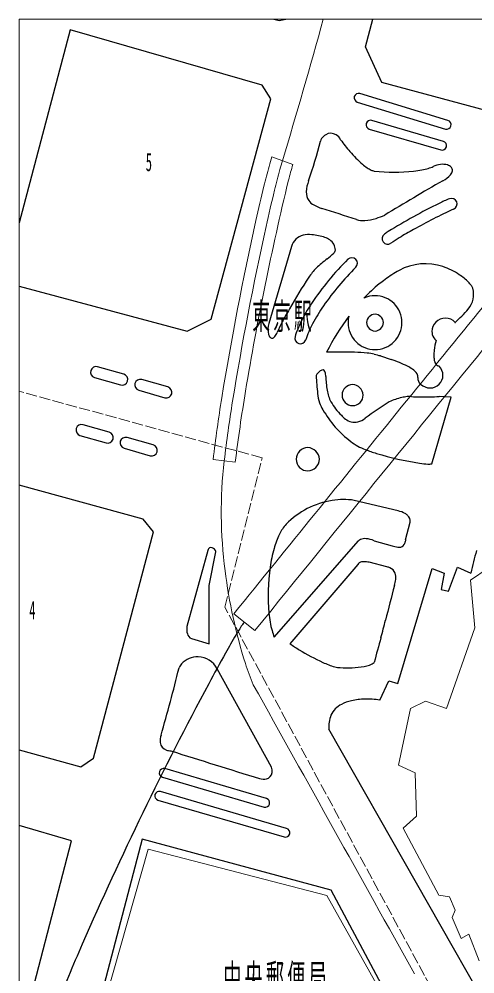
# Model space of a CAD drawing. Units: millimetres, scale not verified. Extents: x -73 to 77, y -72 to 79.
# Drawn here: x -73.02 to -55.07, y 41.07 to 78.66 of the extents above; entities that cross this region are included whole.
import ezdxf
from ezdxf.enums import TextEntityAlignment as Align

# ---------------------------------------------------------------- set-up
doc = ezdxf.new("R2010")
doc.units = ezdxf.units.MM
doc.header["$LTSCALE"] = 0.25
doc.linetypes.add('USER3', pattern=[2.11668, 1.7639, -0.35278])
for name, color, linetype, lineweight in [('0-2_03 施設名・公園名', 7, 'Continuous', 18), ('0-7_08 地下鉄', 7, 'Continuous', 18), ('0-C_13 町界', 30, 'USER3', 18), ('0-D_14 公・官庁施設', 7, 'Continuous', 18), ('1-0_17 その他施設', 7, 'Continuous', 18), ('1-2_19 鉄道駅', 6, 'Continuous', 18)]:
    doc.layers.add(name, color=color, linetype=linetype, lineweight=lineweight)
for name, color, linetype in [('0-6_07 街区符号', 7, 'Continuous'), ('0-8_09 鉄道地下', 7, 'Continuous'), ('1-8_25 分離帯等', 7, 'Continuous'), ('1-9_26 道路', 7, 'Continuous')]:
    doc.layers.add(name, color=color, linetype=linetype)
doc.styles.add('ＭＳ ゴシック', font='')
doc.styles.get('ＭＳ ゴシック').set_extended_font_data('MS Gothic')

msp = doc.modelspace()

# ---------------------------------------------------------------- linework, layer by layer
at = {"layer": '0-2_03 施設名・公園名'}
msp.add_lwpolyline([(76.9889, -71.1492), (-73.0153, -71.1492), (-73.0153, 78.6565), (76.9889, 78.6565)], close=True, dxfattribs=at)
at = {"layer": '0-7_08 地下鉄', "color": 1}
for p, q in [((-62.2317, 72.9262), (-63.0579, 73.236)), ((-65.3757, 61.3145), (-64.5, 61.2115))]:
    msp.add_line(p, q, dxfattribs=at)
for centre, radius, start, end in [((-311.6346, 147.933), 259.9976, 343.26801, 344.54684), ((-57.983, 71.4755), 5.3715, 160.86878, 165.09604), ((-57.9626, 71.4749), 4.95, 161.06799, 165.2728), ((-54.9945, 70.5494), 7.6176, 161.81878, 166.57044), ((-36.3618, 65.5637), 27.7864, 164.78262, 166.4421), ((-34.4845, 65.1186), 29.2732, 164.92257, 166.56304), ((48.5015, 45.3839), 114.1291, 166.34934, 170.61005), ((7.6686, 54.8531), 73.1006, 166.37143, 167.45546), ((15.291, 53.0949), 80.4802, 166.47194, 167.51425), ((56.2751, 43.9811), 122.9082, 167.42972, 170.74462), ((56.3412, 43.9312), 122.5408, 167.48055, 170.75787), ((-5.0442, 54.0867), 59.8812, 170.46651, 173.16662), ((-1.8562, 53.6128), 63.9847, 170.88503, 173.08673), ((-2.6212, 53.7323), 62.77, 170.94412, 173.10961), ((-47.5849, 59.2493), 17.4694, 173.38148, 187.60532), ((-44.5265, 59.4766), 20.5317, 187.10433, 197.53069), ((-54.9129, 56.2032), 9.6417, 197.57343, 202.95182), ((13419.4245, 7570.4985), 15437.5602, 209.14343, 209.19179)]:
    msp.add_arc(centre, radius, start, end, dxfattribs=at)
at = {"layer": '0-8_09 鉄道地下'}
for centre, radius, start, end in [((-63.4059, 54.2505), 0.9917, 138.10147, 146.4721), ((-57.9138, 50.5534), 7.6123, 146.1075, 149.57134), ((-38.3764, 38.9093), 30.3563, 149.29728, 150.84699), ((0.2907, 17.2385), 74.682, 150.7786, 151.83467), ((62.4935, -16.0855), 145.2488, 151.82785, 156.32499), ((-8.5759, 15.4536), 67.4972, 156.61952, 158.96169)]:
    msp.add_arc(centre, radius, start, end, dxfattribs=at)
at = {"layer": '0-C_13 町界'}
msp.add_lwpolyline([(-61.5603, 17.3124), (-55.5051, 38.1557), (-64.9124, 55.5012), (-63.4427, 61.3803), (-73.0153, 64.0072)], dxfattribs=at)
at = {"layer": '0-D_14 公・官庁施設'}
msp.add_lwpolyline([(-60.9002, 44.1478), (-67.9296, 45.9834), (-69.8355, 39.2733), (-57.7059, 35.8613), (-57.207, 37.5811)], close=True, dxfattribs=at)
at = {"layer": '1-0_17 その他施設'}
msp.add_lwpolyline([(-54.8967, 41.5774), (-55.3081, 42.6357), (-55.6023, 42.4593), (-55.9551, 43.2824), (-55.8373, 43.5763), (-56.0722, 44.1054), (-56.4842, 44.1643), (-57.8954, 46.8102), (-57.3662, 47.2804), (-57.4248, 48.9858), (-58.0718, 49.2796), (-57.6012, 51.5138), (-57.0134, 51.808), (-56.19, 51.5138), (-55.0731, 54.6888), (-55.2344, 56.5705), (-54.544, 57.0408)], dxfattribs=at)
at = {"layer": '1-2_19 鉄道駅'}
msp.add_line((-64.5548, 55.2462), (-63.7328, 54.58), dxfattribs=at)
for centre, radius, start, end in [((3236.1853, -2610.2199), 4242.5855, 140.80131, 140.94089), ((5353.7245, -4332.3392), 6970.9327, 140.86969, 141.00033), ((6826.6239, -5524.9838), 8867.2043, 140.93514, 141.00069)]:
    msp.add_arc(centre, radius, start, end, dxfattribs=at)
at = {"layer": '1-8_25 分離帯等'}
for p, q in [((-56.126, 74.6664), (-59.5952, 75.7247)), ((-59.6979, 75.3871), (-56.2293, 74.3287)), ((-56.3044, 73.8437), (-59.1267, 74.6671)), ((-59.2259, 74.3281), (-56.4036, 73.5054)), ((-62.2927, 69.7054), (-63.1747, 66.6771)), ((-58.787, 65.4059), (-58.368, 65.2519)), ((-68.8949, 64.6755), (-69.9236, 64.9697)), ((-56.4718, 64.987), (-56.5304, 65.0018)), ((-70.0442, 64.5453), (-69.0155, 64.2518)), ((-67.1565, 64.1739), (-68.1852, 64.4678)), ((-68.3065, 64.0437), (-67.2771, 63.7498)), ((-69.4682, 62.3935), (-70.4969, 62.6877)), ((-70.6175, 62.2633), (-69.5888, 61.9694)), ((-68.8798, 61.7616), (-67.8504, 61.4678)), ((-58.089, 59.2984), (-59.8233, 59.7101)), ((-57.7948, 58.1519), (-57.6184, 58.8574)), ((-62.9686, 54.3298), (-59.6469, 58.1226)), ((-59.0295, 58.1226), (-58.3239, 57.9169)), ((-65.5856, 57.7405), (-66.4083, 54.7419)), ((-59.6765, 57.1817), (-62.3513, 54.0656)), ((-58.53, 57.0935), (-59.2355, 57.2699)), ((-66.2319, 54.2713), (-65.5263, 54.0656)), ((-63.0713, 49.2001), (-65.2176, 53.0806)), ((-63.2718, 47.9729), (-67.2702, 49.1491)), ((-67.3694, 48.8108), (-63.371, 47.6349)), ((-62.4788, 46.7974), (-67.4507, 48.2451)), ((-67.5493, 47.9064), (-62.5773, 46.4584))]:
    msp.add_line(p, q, dxfattribs=at)
msp.add_lwpolyline([(-55.8331, 66.7064), (-55.8435, 66.7161), (-55.8545, 66.7068)], close=True, dxfattribs=at)
for points in [[(-56.7661, 61.1505), (-56.0012, 63.7671), (-56.4718, 63.7963)], [(-67.7291, 61.8919), (-68.7585, 62.1861), (-68.7585, 62.1857)], [(-65.5263, 54.0656), (-65.5263, 56.3587), (-65.2617, 57.6813)]]:
    msp.add_lwpolyline(points, dxfattribs=at)
for centre, radius, start, end in [((-59.6388, 75.5598), 0.1825, 164.83502, 251.12404), ((-59.642, 75.5478), 0.183, 75.16648, 160.94131), ((-59.1672, 74.5025), 0.184, 165.95888, 251.41348), ((-59.1715, 74.4888), 0.1838, 75.88446, 161.4879), ((-56.1824, 74.5063), 0.1837, 255.19376, 340.90465), ((-56.1861, 74.4931), 0.1834, 345.17239, 70.86084), ((-60.7159, 73.6873), 0.4723, 118.10278, 146.07285), ((-60.7341, 73.7608), 0.3993, 59.11074, 120.77083), ((-60.8325, 73.6503), 0.5454, 28.33739, 56.20382), ((-83.4936, 79.7512), 23.1133, 341.17403, 345.20907), ((-60.8918, 73.8107), 0.2575, 147.00878, 171.09736), ((-56.0353, 76.9094), 5.2573, 214.79851, 221.27602), ((-56.3626, 73.6696), 0.1835, 346.01327, 71.5112), ((-56.5856, 76.3276), 4.4606, 220.32194, 229.30132), ((-56.3587, 73.6833), 0.1836, 255.81922, 341.55315), ((-58.0822, 74.5913), 2.1682, 229.36676, 235.60106), ((-56.3191, 72.0415), 0.8974, 96.53834, 115.59875), ((-56.3332, 72.2814), 0.6576, 73.8566, 97.694), ((-58.6926, 73.6946), 1.0835, 235.44637, 244.72894), ((-58.9401, 73.1684), 0.502, 244.6314, 259.74083), ((-58.2518, 80.1741), 7.5399, 264.07946, 275.87929), ((-57.9324, 77.0263), 4.3759, 275.94098, 280.25737), ((-57.6034, 75.2255), 2.5454, 280.18999, 286.029), ((-57.2787, 74.0989), 1.3729, 285.98703, 294.61948), ((-56.2238, 72.6096), 0.3122, 42.21155, 76.39625), ((-56.2729, 72.7386), 0.3294, 318.72207, 350.98098), ((-56.1255, 72.7004), 0.1784, 355.69615, 41.84395), ((-60.1655, 71.7625), 1.5451, 159.93041, 176.4873), ((-6.2641, -15.1991), 100.8013, 119.77733, 121.2906), ((-56.8514, 73.2935), 1.1308, 297.7374, 316.92662), ((-61.1098, 71.8357), 0.5983, 177.94644, 213.00269), ((-61.1396, 71.8605), 0.5879, 216.60949, 242.57157), ((-53.3135, 65.0429), 7.0996, 112.83589, 116.42185), ((-55.9919, 71.3685), 0.2307, 24.19251, 109.46), ((-55.9981, 71.3865), 0.2298, 293.95625, 19.4804), ((-60.6349, 72.7523), 1.6124, 241.25127, 253.69421), ((-119.2706, -109.5481), 189.8864, 71.72777, 72.15703), ((-45.6396, 49.3635), 24.5561, 116.17752, 121.52431), ((-46.2816, 50.3313), 22.9593, 114.78029, 119.18602), ((-59.4769, 71.5861), 0.8619, 252.56917, 275.24974), ((-59.5206, 72.5516), 1.828, 273.84623, 287.86732), ((-59.751, 73.4374), 2.7422, 286.76981, 294.40016), ((-55.4878, 65.7552), 5.4371, 123.37699, 125.30232), ((-49.0398, 55.1212), 17.4326, 118.94881, 121.10146), ((-61.6743, 69.5185), 0.646, 103.97226, 163.18053), ((-61.5811, 69.0176), 1.1549, 85.43179, 102.4626), ((-61.6925, 67.9425), 2.2357, 71.14107, 84.78059), ((-61.1857, 69.3822), 0.7096, 55.48932, 72.29037), ((-61.0646, 69.5457), 0.5063, 1.46001, 56.29101), ((-58.4888, 70.0124), 0.2288, 128.05606, 213.87338), ((-55.3163, 65.4932), 5.3094, 120.92214, 125.1203), ((-60.7863, 69.62), 0.236, 312.27593, 344.93959), ((-58.4985, 70.0258), 0.2288, 218.00844, 303.94128), ((-51.9914, 61.0935), 11.4429, 134.87565, 146.20204), ((-53.1184, 59.399), 12.5175, 128.33217, 130.95116), ((-62.3368, 71.1028), 2.3809, 307.66375, 315.88057), ((-59.912, 69.0329), 0.2284, 46.13336, 132.0922), ((-59.9222, 69.0441), 0.228, 316.14673, 42.33228), ((-59.3335, 67.0029), 2.7165, 137.07204, 146.73051), ((-52.0374, 61.1333), 10.9413, 134.87987, 145.26049), ((-57.0153, 66.881), 2.1447, 71.22723, 118.79584), ((-57.2289, 66.2541), 2.8071, 56.48895, 71.21657), ((-44.4965, 57.1231), 20.5419, 146.39219, 150.46366), ((-56.2731, 65.4166), 3.7859, 117.96391, 127.96895), ((-56.8091, 66.8429), 2.0844, 44.28373, 57.17381), ((-55.2687, 63.7461), 5.7252, 128.47815, 136.67895), ((-51.0788, 58.2235), 12.6566, 126.47267, 127.77121), ((-56.0397, 67.8196), 0.9224, 320.75144, 15.06559), ((-56.1162, 67.517), 1.1178, 35.53438, 44.34854), ((-55.571, 67.9016), 0.4505, 20.48782, 36.02756), ((-58.9976, 66.6974), 1.0698, 90.11947, 114.06999), ((-58.9999, 66.7068), 1.0604, 359.99996, 90.00004), ((-55.778, 63.6907), 6.8516, 146.63604, 153.63861), ((-55.7272, 63.6527), 6.4736, 144.97414, 152.33824), ((-47.4108, 58.7029), 17.2276, 150.25702, 152.49011), ((-52.4566, 61.3318), 9.4364, 143.3406, 153.52772), ((-59.0269, 66.7038), 1.0334, 165.31288, 179.83691), ((-58.9875, 66.6944), 0.3454, 92.05384, 177.94599), ((-59.0124, 66.6943), 0.3455, 2.07476, 87.92524), ((-59.5104, 70.889), 5.5552, 311.30717, 318.88304), ((-62.4505, 66.432), 0.7645, 161.29821, 195.06144), ((-58.3207, 64.3609), 4.9379, 152.24553, 156.56993), ((-58.0508, 64.8385), 4.3055, 153.89383, 162.19236), ((-58.1328, 64.8766), 3.7749, 151.8406, 162.30493), ((-59.0002, 66.7071), 1.0601, 180.0186, 270.01869), ((-58.9881, 66.7193), 0.3448, 182.08293, 268.03581), ((-59.0124, 66.72), 0.3456, 272.07603, 357.8054), ((-58.9995, 66.7071), 1.0601, 269.98134, 359.98142), ((-56.2291, 66.3542), 0.53, 90.01855, 180.01864), ((-56.2321, 66.3509), 0.5333, 43.21732, 89.69571), ((-62.8969, 66.3288), 0.3071, 198.10394, 214.96585), ((-63.1185, 66.3037), 0.2256, 301.80279, 322.14331), ((-63.4109, 66.5323), 0.5968, 322.04665, 339.61275), ((-56.33, 66.352), 0.4291, 179.73729, 196.02741), ((-56.2131, 66.4113), 0.5584, 198.56259, 226.63583), ((-63.0418, 66.2236), 0.1281, 213.54778, 265.59648), ((-63.0576, 66.2071), 0.1115, 273.07857, 301.35001), ((-61.9301, 66.0947), 0.2282, 164.61622, 250.72384), ((-61.9448, 66.0997), 0.2286, 254.62319, 340.65801), ((-53.6902, 65.27), 2.998, 165.80202, 173.22931), ((-60.4567, 55.6289), 9.9194, 89.32744, 92.58276), ((-60.5845, 36.0572), 29.4914, 88.47796, 89.52532), ((-59.911, 59.6555), 5.8837, 84.11605, 88.93048), ((-59.5454, 63.1265), 2.3935, 77.55318, 84.30502), ((-58.2198, 68.3197), 2.9684, 254.17104, 258.98524), ((-54.804, 65.3977), 1.8768, 173.09212, 179.7613), ((-59.6608, 61.134), 4.316, 63.27606, 72.57076), ((-55.6481, 65.3992), 1.0328, 179.64928, 188.33323), ((-56.1337, 65.326), 0.5417, 188.11626, 200.92661), ((-56.4228, 65.2027), 0.2279, 197.91968, 241.82553), ((-69.9741, 64.7628), 0.2285, 165.98493, 252.12428), ((-69.9781, 64.7474), 0.2289, 76.24577, 161.98684), ((-68.9647, 64.4583), 0.2281, 345.97538, 72.19522), ((-60.6904, 64.218), 0.749, 128.37462, 147.56794), ((-61.0153, 64.6281), 0.2258, 109.57984, 128.34024), ((-61.0611, 64.7655), 0.0811, 43.38528, 111.56681), ((-61.1354, 64.7053), 0.1766, 15.27675, 41.01775), ((-61.5637, 64.5767), 0.6237, 1.22801, 16.30276), ((-58.4183, 63.5946), 1.5595, 55.20327, 63.39514), ((-57.8861, 64.3442), 0.6403, 32.39416, 56.03816), ((-57.5645, 64.5665), 0.2501, 355.14407, 28.86896), ((-56.8286, 64.6321), 0.5032, 0.23551, 44.84508), ((-68.9603, 64.473), 0.228, 255.98671, 342.13498), ((-68.2353, 64.2612), 0.2289, 166.02058, 251.86728), ((-68.24, 64.2459), 0.2286, 76.12806, 161.99362), ((-46.7185, 65.5915), 14.6364, 183.80699, 186.58685), ((-52.2436, 65.0323), 8.7078, 182.91073, 184.67288), ((-57.8037, 64.5671), 3.1283, 184.47761, 189.64321), ((-57.0105, 64.5165), 0.306, 174.60653, 230.41467), ((-56.8278, 64.6989), 0.5635, 227.90519, 270.32116), ((-56.8245, 64.6344), 0.499, 269.98021, 359.98029), ((-67.2269, 63.9563), 0.2287, 346.02985, 72.07935), ((-59.311, 64.0854), 1.9549, 185.07171, 195.98952), ((-59.3553, 64.3092), 1.5554, 189.84994, 207.51172), ((-59.8664, 63.8402), 0.4312, 92.04993, 178.04487), ((-59.8979, 63.8395), 0.4319, 2.04496, 87.8601), ((-67.2223, 63.9717), 0.2285, 256.12145, 341.99991), ((-58.5238, 64.7419), 2.922, 204.14007, 210.09543), ((-58.9492, 64.556), 2.0298, 208.39692, 227.415), ((-59.8668, 63.8703), 0.4308, 182.04944, 267.99816), ((-59.8816, 63.8551), 0.4153, 269.97623, 359.97631), ((-49.1229, 49.0296), 17.2877, 122.61855, 126.40202), ((-57.2473, 60.8354), 3.003, 103.49929, 113.43754), ((-57.5447, 62.0761), 1.7271, 96.34009, 103.51507), ((-57.6279, 62.8331), 0.9656, 85.95903, 96.39454), ((-57.2271, 68.2278), 4.4439, 265.70569, 269.96388), ((-57.1264, 80.5344), 16.7509, 269.6462, 272.23952), ((-57.3506, 65.4154), 4.2747, 210.02012, 232.51912), ((-59.7076, 63.5454), 0.7827, 218.19108, 234.11085), ((-59.8049, 63.3791), 0.5912, 232.29921, 282.53712), ((-59.8815, 63.6026), 0.8264, 284.36, 307.16607), ((-70.5473, 62.4808), 0.2285, 165.98484, 252.12419), ((-70.5514, 62.4653), 0.2289, 76.2456, 161.98668), ((-69.5339, 62.1922), 0.2294, 256.1637, 341.83487), ((-69.539, 62.1751), 0.2296, 346.28325, 72.04716), ((-68.8086, 61.9797), 0.2293, 166.252, 251.9186), ((-68.8135, 61.9633), 0.2291, 76.1263, 161.98273), ((-67.8, 61.6746), 0.2285, 346.01378, 71.93531), ((-61.6457, 61.3269), 0.4575, 89.99989, 179.99998), ((-61.6629, 61.3097), 0.475, 2.07059, 87.92941), ((-58.4354, 64.1011), 2.5725, 233.88028, 248.40225), ((-56.9014, 68.3322), 7.0723, 249.46471, 253.2287), ((-67.7956, 61.6896), 0.2284, 256.12869, 342.1036), ((-61.6459, 61.327), 0.4573, 180.02157, 270.02165), ((-61.6629, 61.3444), 0.475, 272.07426, 357.88265), ((-55.2098, 73.9305), 12.9206, 253.20964, 260.94644), ((-56.7445, 64.3539), 3.2218, 261.09973, 266.89476), ((-56.8779, 61.5387), 0.404, 264.16357, 286.07454), ((-60.1824, 56.4988), 3.2435, 98.87986, 135.57407), ((-60.233, 57.1016), 2.6404, 81.07207, 99.81289), ((-58.4047, 58.1102), 1.2294, 61.22147, 75.12064), ((-58.0757, 58.716), 0.5401, 48.36262, 60.87252), ((-57.9107, 58.8972), 0.295, 352.24446, 48.92471), ((-61.3086, 57.6877), 1.6082, 137.73688, 154.80119), ((-59.9444, 56.9863), 3.1416, 153.81894, 164.75527), ((-59.4753, 57.9205), 0.2651, 111.96607, 130.33667), ((-59.3921, 57.7167), 0.4852, 84.75254, 112.07257), ((-59.4128, 57.2384), 0.9637, 66.56194, 86.12594), ((-57.9709, 59.0272), 1.1651, 252.36103, 263.52555), ((-58.0181, 58.0597), 0.1908, 279.58932, 349.20142), ((-54.4039, 57.1308), 3.5413, 163.24265, 165.39187), ((-65.3838, 57.6935), 0.2072, 147.93572, 166.87937), ((-65.4646, 57.7448), 0.1114, 91.40268, 148.24923), ((-65.489, 57.612), 0.2452, 31.19383, 84.92706), ((-65.3847, 57.6753), 0.1231, 2.75499, 31.12168), ((-57.7589, 56.3282), 5.4236, 164.11869, 172.06404), ((-58.0516, 58.2877), 0.4212, 263.08409, 278.90828), ((-59.5533, 57.1419), 0.1295, 122.64383, 162.11261), ((-59.4465, 56.9182), 0.3768, 87.33323, 117.95737), ((-59.4547, 56.3194), 0.9755, 77.013, 88.48594), ((-55.561, 55.9756), 7.6492, 171.72174, 185.33865), ((-58.7028, 56.3843), 0.73, 66.45636, 76.30448), ((-58.5355, 56.7251), 0.3512, 20.38308, 69.26109), ((-58.7757, 56.6745), 0.595, 352.40748, 16.89173), ((-59.5897, 56.7669), 1.4141, 343.22145, 353.05424), ((544.3804, -98.3337), 622.1543, 165.60296, 165.73291), ((-58.8439, 55.6786), 4.353, 185.46572, 194.61809), ((-80.2183, 60.2572), 22.2649, 344.48322, 346.31985), ((-65.6799, 54.6443), 0.7349, 172.36594, 195.00998), ((-61.1652, 55.0997), 1.9609, 195.36807, 203.1154), ((-66.1108, 54.5354), 0.2905, 196.27993, 245.37988), ((-32.6736, 46.664), 27.186, 163.68517, 165.80459), ((-58.9117, 58.99), 6.0067, 235.06654, 239.22942), ((-56.5908, 62.8142), 10.48, 239.02325, 244.79744), ((-65.9853, 52.6873), 0.8601, 88.58968, 137.24654), ((-65.9691, 52.7086), 0.8385, 26.34038, 89.66015), ((-146.951, 73.089), 82.6841, 344.11979, 346.01738), ((-66.0745, 52.8219), 0.7041, 140.36258, 155.82794), ((-59.7475, 56.0604), 3.0249, 244.4252, 253.88051), ((-60.2576, 54.7152), 1.5953, 258.06829, 266.00585), ((-60.098, 56.9156), 3.8015, 265.9165, 280.09902), ((-59.7192, 54.7776), 1.6302, 280.16985, 287.96732), ((-59.3531, 53.6931), 0.4858, 286.35527, 311.77351), ((-66.7519, 50.2363), 0.7083, 161.21574, 185.09622), ((-67.0984, 50.2252), 0.3628, 188.19978, 252.28969), ((-67.0217, 50.3954), 0.5487, 250.07368, 268.08218), ((61.3341, 456.4441), 426.3814, 252.47762, 252.9699), ((-67.3113, 48.9844), 0.1831, 165.60236, 251.49233), ((-67.3155, 48.9723), 0.1825, 75.64344, 161.60287), ((-63.3467, 49.0324), 0.2982, 283.73044, 353.21293), ((-63.4883, 49.0549), 0.4415, 352.48112, 19.1934), ((-63.3754, 49.2939), 0.5602, 252.71129, 280.23691), ((-67.4919, 48.0801), 0.1829, 165.71979, 251.72842), ((-67.4958, 48.0683), 0.1824, 75.69038, 161.83409), ((-63.3253, 47.8111), 0.182, 255.45427, 341.6529), ((-63.3299, 47.7993), 0.1831, 345.60236, 71.49233), ((-62.5368, 46.6227), 0.1841, 346.04231, 71.607), ((-62.5328, 46.6373), 0.1843, 256.02728, 341.34509)]:
    msp.add_arc(centre, radius, start, end, dxfattribs=at)
at = {"layer": '1-9_26 道路'}
for points in [[(-62.9786, 78.6565), (-62.7723, 78.6007), (-62.5115, 78.6565)], [(-46.5017, 78.6565), (-53.2755, 74.6884), (-58.7353, 76.1609), (-59.3692, 77.5709), (-59.0874, 78.6565)], [(-73.0153, 68.1461), (-66.3958, 66.3698), (-65.4546, 66.8404), (-63.103, 75.5132), (-63.4413, 76.0492), (-71.0082, 78.2334), (-73.0153, 70.6308)], [(-73.0153, 49.8939), (-70.5851, 49.2163), (-70.0814, 49.5646), (-67.716, 58.4688), (-68.1232, 58.969), (-73.0153, 60.3078)], [(-58.8076, 51.8463), (-58.4549, 52.6107), (-58.1021, 52.4929), (-56.7495, 57.0205), (-56.2796, 56.8441), (-56.3967, 56.1971), (-56.1032, 56.1385), (-55.7504, 57.079), (-55.2213, 56.8441)], [(-33.0292, 44.4968), (-39.1436, 32.6356), (-37.2329, 31.591), (-37.1744, 29.8564), (-44.5676, 15.7903), (-46.2102, 15.1279), (-59.806, 18.7569), (-53.9094, 38.5753), (-60.8154, 50.6966)], [(-73.0153, 38.3821), (-70.9579, 46.3055), (-73.0153, 46.9139)], [(-73.0153, 22.3188), (-63.575, 19.7746), (-62.5153, 20.434), (-57.1795, 37.7202), (-60.7307, 44.3638), (-68.1708, 46.3644), (-73.0153, 27.8961)]]:
    msp.add_lwpolyline(points, dxfattribs=at)
for centre, radius, start, end in [((-47.6093, 55.3927), 7.7491, 162.42869, 169.20457), ((-59.3715, 49.3286), 2.553, 90.78539, 102.61516), ((-59.3173, 48.2778), 3.6047, 81.87144, 91.41689), ((-59.9257, 50.8817), 0.889, 116.33181, 155.48619), ((-59.6202, 50.3554), 1.4968, 101.90957, 117.8786), ((-59.6241, 50.8056), 1.1963, 158.16217, 185.22595)]:
    msp.add_arc(centre, radius, start, end, dxfattribs=at)

# ---------------------------------------------------------------- texts
at = {"layer": '0-2_03 施設名・公園名', "insert": (-64.9772, 40.282), "char_height": 1.052, "attachment_point": 7, "style": 'ＭＳ ゴシック'}
msp.add_mtext('\\T1.17;\\W0.5;中央郵便局', dxfattribs=at)
at = {"layer": '0-6_07 街区符号', "style": 'ＭＳ ゴシック', "width": 0.5}
for s, p in [('5', (-68.0281, 72.4508)), ('4', (-72.6143, 54.8118))]:
    msp.add_text(s, height=0.7255, dxfattribs=at).set_placement(p, align=Align.BOTTOM_LEFT)
at = {"layer": '0-7_08 地下鉄', "insert": (-63.8334, 66.3306), "char_height": 1.028, "attachment_point": 7, "style": 'ＭＳ ゴシック'}
msp.add_mtext('\\T1.17;\\W0.5;東京駅', dxfattribs=at)

doc.saveas('drawing.dxf')
